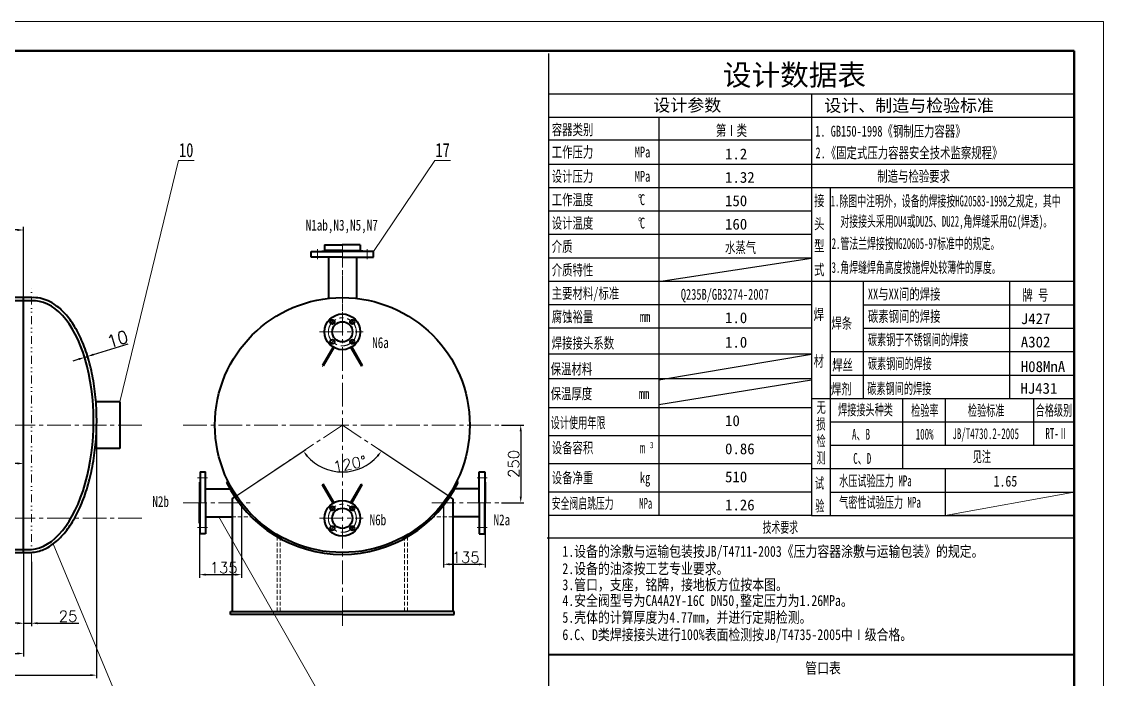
# Model space of a CAD drawing. Header units: millimetres. Extents: x 31396 to 1804389, y -22328 to 1387.
# Drawn here: x 1562817 to 1566298, y -8791 to -6674 of the extents above; entities that cross this region are included whole.
import ezdxf
from ezdxf.enums import TextEntityAlignment as Align

# ---------------------------------------------------------------- set-up
doc = ezdxf.new("R2010")
doc.units = ezdxf.units.MM
for name, pattern in [('CENTER2', [28.575, 19.05, -3.175, 3.175, -3.175]), ('DIVIDE', [31.75, 12.7, -6.35, 0, -6.35, 0, -6.35]), ('HIDDEN2', [4.7625, 3.175, -1.5875])]:
    doc.linetypes.add(name, pattern=pattern)
doc.layers.get('Defpoints').update_dxf_attribs({"lineweight": 18})
doc.layers.add('DIM', color=6, linetype='Continuous')
doc.layers.add('TITLE', color=12, linetype='Continuous')
doc.styles.add('H1', font='', dxfattribs={"height": 45})
doc.styles.get("Standard").update_dxf_attribs({"font": 'txt', "bigfont": 'gbcbig.shx'})
doc.styles.get('H1').set_extended_font_data('SimSun')
doc.dimstyles.new('35基本式样', dxfattribs={"dimtxt": 40, "dimasz": 40, "dimexe": 10, "dimexo": 0, "dimgap": 5, "dimtad": 1, "dimdec": 0, "dimdsep": 46, "dimtxsty": 'Standard', "dimcen": 0, "dimclrd": 1, "dimclre": 1, "dimclrt": 1, "dimadec": 0, "dimazin": 0, "dimtfac": 1, "dimtdec": 0, "dimtmove": 0, "dimatfit": 3, "dimfxl": 10, "dimarcsym": 0})

# ---------------------------------------------------------------- blocks, each defined once
blk = doc.blocks.new('*D35')
at = {"color": 1, "lineweight": -2, "transparency": 16777216}
for p, q in [((1561423.3, -8382.4), (1561423.3, -8717.4)), ((1562823.3, -8372.4), (1562823.3, -8717.4)), ((1561443.3, -8707.4), (1562803.3, -8707.4))]:
    blk.add_line(p, q, dxfattribs=at)
at = {"color": 1, "lineweight": 20, "transparency": 16777216}
for points in [[(1561443.3, -8704), (1561443.3, -8710.7), (1561423.3, -8707.4)], [(1562803.3, -8704), (1562803.3, -8710.7), (1562823.3, -8707.4)]]:
    blk.add_solid(points, dxfattribs=at)
at = {"layer": 'Defpoints', "color": 0, "lineweight": 20, "transparency": 16777216}
for p in [(1561423.3, -8382.4), (1562823.3, -8372.4), (1562823.3, -8707.4)]:
    blk.add_point(p, dxfattribs=at)
at = {"color": 1, "lineweight": 20, "transparency": 16777216, "insert": (1562150.6, -8684.9), "char_height": 35, "attachment_point": 5}
blk.add_mtext('1400', dxfattribs=at)
blk = doc.blocks.new('*D37')
at = {"color": 1, "lineweight": -2, "transparency": 16777216}
for p, q in [((1562823.3, -8419), (1562823.3, -8620)), ((1562848.3, -8412.1), (1562848.3, -8620)), ((1562803.3, -8610), (1562783.3, -8610)), ((1562823.3, -8610), (1562848.3, -8610)), ((1562868.3, -8610), (1563000.8, -8610))]:
    blk.add_line(p, q, dxfattribs=at)
at = {"color": 1, "lineweight": 20, "transparency": 16777216}
for points in [[(1562803.3, -8606.6), (1562803.3, -8613.3), (1562823.3, -8610)], [(1562868.3, -8606.6), (1562868.3, -8613.3), (1562848.3, -8610)]]:
    blk.add_solid(points, dxfattribs=at)
at = {"layer": 'Defpoints', "color": 0, "lineweight": 20, "transparency": 16777216}
for p in [(1562823.3, -8419), (1562848.3, -8412.1), (1562848.3, -8610)]:
    blk.add_point(p, dxfattribs=at)
at = {"color": 1, "lineweight": 20, "transparency": 16777216, "insert": (1562966.6, -8587.5), "char_height": 35, "attachment_point": 5}
blk.add_mtext('25', dxfattribs=at)
blk = doc.blocks.new('*D44')
at = {"color": 1, "lineweight": -2, "transparency": 16777216}
for p, q in [((1562623.3, -7389.4), (1562623.3, -7334.7)), ((1562823.3, -7562.4), (1562823.3, -7334.7)), ((1562803.3, -7344.7), (1562643.3, -7344.7))]:
    blk.add_line(p, q, dxfattribs=at)
at = {"color": 1, "lineweight": 20, "transparency": 16777216}
for points in [[(1562643.3, -7341.4), (1562643.3, -7348.1), (1562623.3, -7344.7)], [(1562803.3, -7341.4), (1562803.3, -7348.1), (1562823.3, -7344.7)]]:
    blk.add_solid(points, dxfattribs=at)
at = {"layer": 'Defpoints', "color": 0, "lineweight": 20, "transparency": 16777216}
for p in [(1562623.3, -7344.7), (1562623.3, -7389.4), (1562823.3, -7562.4)]:
    blk.add_point(p, dxfattribs=at)
at = {"color": 1, "lineweight": 20, "transparency": 16777216, "insert": (1562714.1, -7322.2), "char_height": 35, "attachment_point": 5}
blk.add_mtext('200', dxfattribs=at)
blk = doc.blocks.new('*D48')
at = {"color": 1, "lineweight": -2, "transparency": 16777216}
for p, q in [((1563503.1, -8203.3), (1563731.8, -8050.7)), ((1564195.1, -8203.3), (1563966.4, -8050.7))]:
    blk.add_line(p, q, dxfattribs=at)
blk.add_arc((1563849.1, -7972.4), 151, 221.3166, 318.6834, dxfattribs=at)
at = {"color": 1, "lineweight": 20, "transparency": 16777216}
for points in [[(1563733, -8074.1), (1563738.3, -8070), (1563723.5, -8056.2)], [(1563959.9, -8070), (1563965.2, -8074.1), (1563974.7, -8056.2)]]:
    blk.add_solid(points, dxfattribs=at)
at = {"layer": 'Defpoints', "color": 0, "lineweight": 20, "transparency": 16777216}
for p in [(1563800.5, -8115.4), (1563494.1, -8209.3), (1563503.1, -8203.3), (1564195.1, -8203.3), (1564204.1, -8209.3)]:
    blk.add_point(p, dxfattribs=at)
at = {"color": 1, "lineweight": 20, "transparency": 16777216, "insert": (1563873.2, -8097.6), "char_height": 35, "attachment_point": 5, "rotation": 10.8986}
blk.add_mtext('120°', dxfattribs=at)
blk = doc.blocks.new('*D49')
at = {"color": 1, "lineweight": -2, "transparency": 16777216}
for p, q in [((1564361.6, -7972.4), (1564433, -7972.4)), ((1564423, -7992.4), (1564423, -8202.4)), ((1564361.6, -8222.4), (1564433, -8222.4))]:
    blk.add_line(p, q, dxfattribs=at)
at = {"color": 1, "lineweight": 20, "transparency": 16777216}
for points in [[(1564419.7, -7992.4), (1564426.4, -7992.4), (1564423, -7972.4)], [(1564419.7, -8202.4), (1564426.4, -8202.4), (1564423, -8222.4)]]:
    blk.add_solid(points, dxfattribs=at)
at = {"layer": 'Defpoints', "color": 0, "lineweight": 20, "transparency": 16777216}
for p in [(1564361.6, -7972.4), (1564361.6, -8222.4), (1564423, -8222.4)]:
    blk.add_point(p, dxfattribs=at)
at = {"color": 1, "lineweight": 20, "transparency": 16777216, "insert": (1564400.5, -8097.4), "char_height": 35, "attachment_point": 5, "rotation": 90}
blk.add_mtext('250', dxfattribs=at)
blk = doc.blocks.new('*D50')
at = {"color": 1, "lineweight": -2, "transparency": 16777216}
for p, q in [((1562763.3, -8095.9), (1562617.1, -8095.9)), ((1562763.3, -8163), (1562763.3, -8085.9)), ((1562803.3, -8095.9), (1562783.3, -8095.9)), ((1562823.3, -8163), (1562823.3, -8085.9))]:
    blk.add_line(p, q, dxfattribs=at)
at = {"color": 1, "lineweight": 20, "transparency": 16777216}
for points in [[(1562783.3, -8092.6), (1562783.3, -8099.2), (1562763.3, -8095.9)], [(1562803.3, -8092.6), (1562803.3, -8099.2), (1562823.3, -8095.9)]]:
    blk.add_solid(points, dxfattribs=at)
at = {"layer": 'Defpoints', "color": 0, "lineweight": 20, "transparency": 16777216}
for p in [(1562823.3, -8095.9), (1562763.3, -8163), (1562823.3, -8163)]:
    blk.add_point(p, dxfattribs=at)
at = {"color": 1, "lineweight": 20, "transparency": 16777216, "insert": (1562648.3, -8073.4), "char_height": 35, "attachment_point": 5}
blk.add_mtext('60', dxfattribs=at)
blk = doc.blocks.new('*D55')
at = {"color": 1, "lineweight": -2, "transparency": 16777216}
for p, q in [((1564174.1, -8222.4), (1564174.1, -8430.3)), ((1564309.1, -8222.4), (1564309.1, -8430.3)), ((1564194.1, -8420.3), (1564289.1, -8420.3))]:
    blk.add_line(p, q, dxfattribs=at)
at = {"color": 1, "lineweight": 20, "transparency": 16777216}
for points in [[(1564194.1, -8416.9), (1564194.1, -8423.6), (1564174.1, -8420.3)], [(1564289.1, -8416.9), (1564289.1, -8423.6), (1564309.1, -8420.3)]]:
    blk.add_solid(points, dxfattribs=at)
at = {"layer": 'Defpoints', "color": 0, "lineweight": 20, "transparency": 16777216}
for p in [(1564174.1, -8222.4), (1564309.1, -8222.4), (1564309.1, -8420.3)]:
    blk.add_point(p, dxfattribs=at)
at = {"color": 1, "lineweight": 20, "transparency": 16777216, "insert": (1564245.9, -8397.8), "char_height": 35, "attachment_point": 5}
blk.add_mtext('135', dxfattribs=at)
blk = doc.blocks.new('*D56')
at = {"color": 1, "lineweight": -2, "transparency": 16777216}
for p, q in [((1563389.1, -8222.4), (1563389.1, -8463.7)), ((1563524.2, -8222.4), (1563524.2, -8463.7)), ((1563409.1, -8453.7), (1563504.2, -8453.7))]:
    blk.add_line(p, q, dxfattribs=at)
at = {"color": 1, "lineweight": 20, "transparency": 16777216}
for points in [[(1563409.1, -8450.3), (1563409.1, -8457), (1563389.1, -8453.7)], [(1563504.2, -8450.3), (1563504.2, -8457), (1563524.2, -8453.7)]]:
    blk.add_solid(points, dxfattribs=at)
at = {"layer": 'Defpoints', "color": 0, "lineweight": 20, "transparency": 16777216}
for p in [(1563389.1, -8222.4), (1563524.2, -8222.4), (1563524.2, -8453.7)]:
    blk.add_point(p, dxfattribs=at)
at = {"color": 1, "lineweight": 20, "transparency": 16777216, "insert": (1563467.2, -8431.2), "char_height": 35, "attachment_point": 5}
blk.add_mtext('135', dxfattribs=at)
blk = doc.blocks.new('*D57')
at = {"color": 1, "lineweight": -2, "transparency": 16777216}
for p, q in [((1563048.4, -7745.6), (1563159.9, -7711)), ((1563000.7, -7760.5), (1562981.6, -7766.4)), ((1563019.4, -7753.4), (1563022.8, -7764.1)), ((1563019.8, -7754.5), (1563029.3, -7751.6)), ((1563029, -7750.4), (1563032.3, -7761.1))]:
    blk.add_line(p, q, dxfattribs=at)
at = {"color": 1, "lineweight": 20, "transparency": 16777216}
for points in [[(1562999.7, -7757.3), (1563001.7, -7763.7), (1563019.8, -7754.5)], [(1563047.5, -7742.5), (1563049.4, -7748.8), (1563029.3, -7751.6)]]:
    blk.add_solid(points, dxfattribs=at)
at = {"layer": 'Defpoints', "color": 0, "lineweight": 20, "transparency": 16777216}
for p in [(1563019.4, -7753.4), (1563029, -7750.4), (1563029.3, -7751.6)]:
    blk.add_point(p, dxfattribs=at)
at = {"color": 1, "lineweight": 20, "transparency": 16777216, "insert": (1563125.4, -7695.6), "char_height": 40, "attachment_point": 5, "rotation": 17.2565}
blk.add_mtext('10', dxfattribs=at)
blk = doc.blocks.new('*D71')
at = {"color": 1, "lineweight": -2, "transparency": 16777216}
for p, q in [((1563058.4, -7972.4), (1563058.4, -8787.1)), ((1561138.3, -8322.4), (1561138.3, -8787.1)), ((1561158.3, -8777.1), (1563038.4, -8777.1))]:
    blk.add_line(p, q, dxfattribs=at)
at = {"color": 1, "lineweight": 20, "transparency": 16777216}
for points in [[(1561158.3, -8773.7), (1561158.3, -8780.4), (1561138.3, -8777.1)], [(1563038.4, -8773.7), (1563038.4, -8780.4), (1563058.4, -8777.1)]]:
    blk.add_solid(points, dxfattribs=at)
at = {"layer": 'Defpoints', "color": 0, "lineweight": 20, "transparency": 16777216}
for p in [(1563058.4, -7972.4), (1561138.3, -8322.4), (1563058.4, -8777.1)]:
    blk.add_point(p, dxfattribs=at)
at = {"color": 1, "lineweight": 20, "transparency": 16777216, "insert": (1562154.1, -8753.6), "char_height": 35, "attachment_point": 5}
blk.add_mtext('～1920', dxfattribs=at)

msp = doc.modelspace()

# ---------------------------------------------------------------- linework, layer by layer
at = {"color": 1, "lineweight": 20}
for p, q in [((1563133.3, -7897.4), (1563321.4, -7120.7)), ((1563321.4, -7120.7), (1563371.9, -7120.7)), ((1563949.1, -7414.4), (1564146.6, -7120.7)), ((1564146.6, -7120.7), (1564197.1, -7120.7)), ((1565789, -8263.2), (1566203.8, -8187.9)), ((1563451.6, -8267.4), (1563801.3, -8882.5)), ((1562918.9, -8354.6), (1563138.5, -8882.5))]:
    msp.add_line(p, q, dxfattribs=at)
at = {"color": 1, "linetype": 'CENTER2', "lineweight": 20, "ltscale": 4}
for p, q in [((1563769.1, -7406), (1563769.1, -7438.7)), ((1563849.1, -7389.4), (1563849.1, -7632.1)), ((1563929.1, -7406), (1563929.1, -7438.7)), ((1563849.1, -8598.2), (1563849.1, -7474.5)), ((1563823.7, -7646.9), (1563809.8, -7633.1)), ((1563874.6, -7646.9), (1563888.4, -7633.1)), ((1563775.7, -7672.4), (1563915.5, -7672.4)), ((1563823.7, -7697.8), (1563809.8, -7711.6)), ((1563874.6, -7697.8), (1563888.4, -7711.6)), ((1563204, -7972.4), (1561091.5, -7972.4)), ((1563336.7, -7972.4), (1564361.6, -7972.4)), ((1563503.1, -8203.3), (1563849.1, -7972.4)), ((1564195.1, -8203.3), (1563849.1, -7972.4)), ((1563382.8, -8142.4), (1563415.4, -8142.4)), ((1564315.5, -8142.4), (1564282.8, -8142.4)), ((1563494.1, -8572.4), (1563494.1, -8209.3)), ((1564204.1, -8572.4), (1564204.1, -8209.3)), ((1563336.7, -8222.4), (1563558.7, -8222.4)), ((1563823.7, -8246.9), (1563809.8, -8233.1)), ((1563874.6, -8246.9), (1563888.4, -8233.1)), ((1564136.7, -8222.4), (1564361.6, -8222.4)), ((1563204, -8272.4), (1561091.5, -8272.4)), ((1563775.7, -8272.4), (1563915.5, -8272.4)), ((1563382.8, -8302.4), (1563415.4, -8302.4)), ((1563823.7, -8297.8), (1563809.8, -8311.6)), ((1563874.6, -8297.8), (1563888.4, -8311.6)), ((1564315.5, -8302.4), (1564282.8, -8302.4)), ((1563849.1, -8618.8), (1563849.1, -8526.6))]:
    msp.add_line(p, q, dxfattribs=at)
at = {"lineweight": 40}
for p, q in [((1563783.1, -7412.4), (1563849.1, -7412.4)), ((1563783.1, -7412.4), (1563783.1, -7414.4)), ((1563791.6, -7392.4), (1563849.1, -7392.4)), ((1563791.6, -7392.4), (1563791.6, -7410.4)), ((1563849.1, -7410.4), (1563791.6, -7410.4)), ((1563816.6, -7410.4), (1563816.6, -7412.4)), ((1563849.1, -7412.4), (1563816.6, -7412.4)), ((1563849.1, -7412.4), (1563816.6, -7412.4)), ((1563906.6, -7392.4), (1563849.1, -7392.4)), ((1563849.1, -7410.4), (1563906.6, -7410.4)), ((1563915.1, -7412.4), (1563849.1, -7412.4)), ((1563849.1, -7412.4), (1563881.6, -7412.4)), ((1563849.1, -7412.4), (1563881.6, -7412.4)), ((1563881.6, -7410.4), (1563881.6, -7412.4)), ((1563906.6, -7392.4), (1563906.6, -7410.4)), ((1563915.1, -7412.4), (1563915.1, -7414.4)), ((1563749.1, -7414.4), (1563849.1, -7414.4)), ((1563749.1, -7432.4), (1563749.1, -7414.4)), ((1563849.1, -7432.4), (1563749.1, -7432.4)), ((1563804.1, -7432.4), (1563804.1, -7564.8)), ((1563949.1, -7414.4), (1563849.1, -7414.4)), ((1563849.1, -7432.4), (1563949.1, -7432.4)), ((1563894.1, -7432.4), (1563894.1, -7564.8)), ((1563949.1, -7432.4), (1563949.1, -7414.4)), ((1562848.3, -7562.4), (1562668.3, -7562.4)), ((1562848.3, -7572.4), (1562668.3, -7572.4)), ((1562823.3, -8382.4), (1562823.3, -7562.4)), ((1563819.1, -7721.4), (1563785, -7780.3)), ((1563821.7, -7722.9), (1563787.6, -7781.9)), ((1563876.6, -7722.9), (1563910.6, -7781.9)), ((1563879.2, -7721.4), (1563913.2, -7780.3)), ((1563785, -7780.3), (1563787.6, -7781.9)), ((1563913.2, -7780.3), (1563910.6, -7781.9)), ((1563133.3, -7897.4), (1563056.4, -7897.4)), ((1563133.3, -7897.4), (1563133.3, -8047.4)), ((1563133.3, -8047.4), (1563053, -8047.4)), ((1563391.1, -8122.4), (1563391.1, -8222.4)), ((1563391.1, -8122.4), (1563409.1, -8122.4)), ((1563409.1, -8222.4), (1563409.1, -8122.4)), ((1564289.1, -8222.4), (1564289.1, -8122.4)), ((1564289.1, -8122.4), (1564307.1, -8122.4)), ((1564307.1, -8122.4), (1564307.1, -8222.4)), ((1563389.1, -8156.4), (1563389.1, -8222.4)), ((1563389.1, -8156.4), (1563391.1, -8156.4)), ((1563409.1, -8177.4), (1563487.1, -8177.4)), ((1563476.5, -8157.2), (1563481.8, -8154.6)), ((1563785, -8164.4), (1563787.6, -8162.8)), ((1563819.1, -8223.3), (1563785, -8164.4)), ((1563821.7, -8221.8), (1563787.6, -8162.8)), ((1563876.6, -8221.8), (1563910.6, -8162.8)), ((1563879.2, -8223.3), (1563913.2, -8164.4)), ((1563913.2, -8164.4), (1563910.6, -8162.8)), ((1564289.1, -8177.4), (1564211.1, -8177.4)), ((1564221.8, -8157.2), (1564216.4, -8154.6)), ((1564309.1, -8156.4), (1564307.1, -8156.4)), ((1564309.1, -8156.4), (1564309.1, -8222.4)), ((1563494.1, -8209.3), (1563503.1, -8203.3)), ((1563494.1, -8209.3), (1563494.1, -8572.4)), ((1564204.1, -8209.3), (1564195.1, -8203.3)), ((1564204.1, -8209.3), (1564204.1, -8572.4)), ((1563389.1, -8288.4), (1563389.1, -8222.4)), ((1563391.1, -8322.4), (1563391.1, -8222.4)), ((1563409.1, -8222.4), (1563409.1, -8322.4)), ((1564289.1, -8222.4), (1564289.1, -8322.4)), ((1564307.1, -8322.4), (1564307.1, -8222.4)), ((1564309.1, -8288.4), (1564309.1, -8222.4)), ((1563409.1, -8267.4), (1563494.1, -8267.4)), ((1564289.1, -8267.4), (1564204.1, -8267.4)), ((1563389.1, -8288.4), (1563391.1, -8288.4)), ((1564309.1, -8288.4), (1564307.1, -8288.4)), ((1563409.1, -8322.4), (1563391.1, -8322.4)), ((1564289.1, -8322.4), (1564307.1, -8322.4)), ((1562123.3, -8372.4), (1562848.3, -8372.4)), ((1562123.3, -8382.4), (1562848.3, -8382.4)), ((1563489.1, -8572.4), (1563849.1, -8572.4)), ((1563489.1, -8582.4), (1563489.1, -8572.4)), ((1563849.1, -8582.4), (1563489.1, -8582.4)), ((1564209.1, -8572.4), (1563849.1, -8572.4)), ((1563849.1, -8582.4), (1564209.1, -8582.4)), ((1564209.1, -8582.4), (1564209.1, -8572.4))]:
    msp.add_line(p, q, dxfattribs=at)
at = {"color": 1, "linetype": 'DIVIDE', "lineweight": 20, "ltscale": 2}
msp.add_line((1562848.3, -8412.1), (1562848.3, -7523.4), dxfattribs=at)
at = {"color": 1, "linetype": 'HIDDEN2', "lineweight": 20, "ltscale": 4}
for p, q in [((1563494.1, -8267.4), (1563555.8, -8267.4)), ((1564204.1, -8267.4), (1564142.4, -8267.4)), ((1563639.1, -8572.4), (1563639.1, -8331.5)), ((1563649.1, -8572.4), (1563649.1, -8337.1)), ((1564049.1, -8572.4), (1564049.1, -8337.1)), ((1564059.1, -8572.4), (1564059.1, -8331.5))]:
    msp.add_line(p, q, dxfattribs=at)
at = {"color": 1, "lineweight": 40}
msp.add_line((1564512.8, -8710.5), (1566203.8, -8710.5), dxfattribs=at)
at = {"lineweight": 40}
for centre, radius in [((1563849.1, -7972.4), 410), ((1563849.1, -7672.4), 57.5), ((1563817.2, -7640.5), 7), ((1563849.1, -7672.4), 32.5), ((1563881, -7640.5), 7), ((1563817.2, -7704.3), 7), ((1563881, -7704.3), 7), ((1563849.1, -8272.4), 57.5), ((1563817.2, -8240.5), 7), ((1563849.1, -8272.4), 32.5), ((1563881, -8240.5), 7), ((1563817.2, -8304.3), 7), ((1563881, -8304.3), 7)]:
    msp.add_circle(centre, radius, dxfattribs=at)
at = {"color": 1, "linetype": 'CENTER2', "lineweight": 20, "ltscale": 4}
for centre in [(1563849.1, -7672.4), (1563849.1, -8272.4)]:
    msp.add_circle(centre, 45.1, dxfattribs=at)
at = {"lineweight": 40}
for start, end in [(206.3859, 270), (270, 333.6141)]:
    msp.add_arc((1563849.1, -7972.4), 416, start, end, dxfattribs=at)
msp.add_ellipse((1562848.3, -7972.5), major_axis=(9, 400.1), ratio=0.499984, start_param=3.186645, end_param=6.328238, dxfattribs=at)
msp.add_open_spline([(1562848.3, -8382.3), (1562855.5, -8381.9), (1562862, -8380.9), (1562874.9, -8377.7), (1562881.3, -8375.6), (1562893.9, -8370.2), (1562900.1, -8367), (1562918.5, -8355.7), (1562930.3, -8346.1), (1562952.9, -8323.2), (1562963.5, -8309.8), (1562983.5, -8279.8), (1562992.8, -8263.1), (1563009.7, -8227), (1563017.4, -8207.5), (1563030.9, -8166.4), (1563036.7, -8144.7), (1563046.4, -8099.8), (1563050.3, -8076.5), (1563055.8, -8029.3), (1563057.6, -8005.2), (1563058.9, -7957), (1563058.5, -7932.8), (1563055.5, -7885.2), (1563052.9, -7861.7), (1563045.7, -7816.1), (1563041.1, -7794), (1563029.8, -7751.8), (1563023.3, -7731.7), (1563008.3, -7694.3), (1563000, -7676.9), (1562981.7, -7645.4), (1562971.8, -7631.2), (1562950.6, -7606.5), (1562939.3, -7595.9), (1562919.4, -7581.6), (1562911.1, -7576.7), (1562894, -7569.1), (1562885.2, -7566.2), (1562867.5, -7562.8), (1562858.5, -7562.1), (1562848.9, -7562.6), (1562848.3, -7562.6), (1562847.6, -7562.7)], degree=3, knots=[3.186645, 3.186645, 3.186645, 3.186645, 3.275374, 3.275374, 3.364103, 3.364103, 3.452832, 3.452832, 3.631419, 3.631419, 3.810006, 3.810006, 3.988593, 3.988593, 4.16718, 4.16718, 4.345766, 4.345766, 4.524353, 4.524353, 4.70294, 4.70294, 4.881527, 4.881527, 5.060114, 5.060114, 5.2387, 5.2387, 5.417287, 5.417287, 5.595874, 5.595874, 5.774461, 5.774461, 5.953048, 5.953048, 6.075193, 6.075193, 6.197339, 6.197339, 6.319484, 6.319484, 6.328238, 6.328238, 6.328238, 6.328238], dxfattribs=at)
at = {"layer": 'DIM', "color": 1}
msp.add_line((1566203.8, -6908), (1564512.7, -6908), dxfattribs=at)
at = {"layer": 'TITLE', "color": 1, "lineweight": 13}
for q in [(1560714.2, -6674.3), (1566297.8, -10622.3)]:
    msp.add_line((1566297.8, -6674.3), q, dxfattribs=at)
at = {"layer": 'TITLE', "color": 1, "lineweight": 50}
for q in [(1560949.2, -6768.3), (1566203.8, -10528.3)]:
    msp.add_line((1566203.8, -6768.3), q, dxfattribs=at)
at = {"layer": 'TITLE', "color": 1}
for p, q in [((1564512.8, -6776.4), (1564512.8, -9396.5)), ((1565358.2, -6908), (1565358.2, -8263.2)), ((1566203.8, -6983.2), (1564512.7, -6983.2)), ((1564867.5, -6983.2), (1564867.5, -8263.2)), ((1565358.2, -7055.5), (1564512.7, -7055.5)), ((1565358.2, -7133.8), (1564512.7, -7133.8)), ((1566203.8, -7133.8), (1565358.2, -7133.8)), ((1566203.8, -7209.1), (1564512.7, -7209.1)), ((1565418.3, -7209.1), (1565418.3, -7886.7)), ((1565358.2, -7284.4), (1564512.7, -7284.4)), ((1565358.2, -7359.7), (1564512.7, -7359.7)), ((1565358.2, -7435), (1564512.7, -7435)), ((1564867.5, -7510.3), (1565358.2, -7435)), ((1566203.8, -7510.3), (1564512.7, -7510.3)), ((1565525.1, -7510), (1565525.1, -7886.7)), ((1565996.6, -7886.7), (1565996.6, -7510)), ((1565358.2, -7585.6), (1564512.7, -7585.6)), ((1565525.1, -7585.6), (1566203.8, -7585.6)), ((1565358.2, -7660.8), (1564512.7, -7660.8)), ((1565525.1, -7660.8), (1566203.8, -7660.8)), ((1565358.2, -7743.8), (1564512.7, -7743.8)), ((1564867.5, -7826.7), (1565358.2, -7743.8)), ((1565418.3, -7736.1), (1566203.8, -7736.1)), ((1565358.2, -7823.5), (1564512.7, -7823.5)), ((1564867.5, -7906.4), (1565358.2, -7826.7)), ((1565418.3, -7811.4), (1566203.8, -7811.4)), ((1565358.2, -7886.7), (1566203.8, -7886.7)), ((1565418.3, -7886.7), (1565418.3, -8263.2)), ((1565651, -7886.7), (1565651, -8112.6)), ((1565789, -7886.7), (1565789, -8037.3)), ((1566072.6, -7886.7), (1566072.6, -8037.3)), ((1565358.2, -7916.9), (1564512.7, -7916.9)), ((1565418.3, -7962), (1566203.8, -7962)), ((1565358.2, -8007.2), (1564512.7, -8007.2)), ((1565418.3, -8037.3), (1566203.8, -8037.3)), ((1565358.2, -8097.6), (1564512.7, -8097.6)), ((1565358.2, -8112.6), (1566203.8, -8112.6)), ((1565789, -8112.6), (1565789, -8263.2)), ((1565358.2, -8187.9), (1564512.7, -8187.9)), ((1565418.3, -8187.9), (1566203.8, -8187.9)), ((1565358.2, -8263.2), (1564512.7, -8263.2)), ((1565358.2, -8263.2), (1566203.8, -8263.2)), ((1566203.8, -8263.2), (1565811.1, -8263.2)), ((1566199.7, -8336.4), (1564508.6, -8336.4))]:
    msp.add_line(p, q, dxfattribs=at)

# ---------------------------------------------------------------- texts
at = {"color": 1, "lineweight": 40, "style": 'H1'}
for s, height, p in [('设计数据表', 67.5, (1565073.6, -6879.7)), ('设计参数', 40, (1564849.8, -6963.2)), ('设计、制造与检验标准', 40, (1565400, -6964.1)), ('1.2', 35, (1565080.4, -7117.5)), ('1.32', 35, (1565080.4, -7192.8)), ('150', 35, (1565080.4, -7268.1)), ('160', 35, (1565080.4, -7343.4)), ('1.0', 35, (1565080.4, -7644.5)), ('J427', 35, (1566032.1, -7647.5)), ('1.0', 35, (1565080.4, -7723.3)), ('A302', 35, (1566032.1, -7722.6)), ('H08MnA', 35, (1566032.1, -7801.7)), ('HJ431', 35, (1566030.6, -7871.6)), ('10', 35, (1565080.4, -7975.8)), ('0.86', 35, (1565080.4, -8066.2)), ('510', 35, (1565080.4, -8156.5)), ('1.26', 35, (1565080.4, -8246.8))]:
    msp.add_text(s, height=height, dxfattribs=at).set_placement(p)
for s, height, width, p in [('容器类别', 35, 0.7, (1564522.8, -7039.1)), ('第Ⅰ类', 35, 0.7, (1565050.9, -7041.9)), ('1. GB150-1998《钢制压力容器》', 35, 0.7, (1565370.4, -7044.2)), ('工作压力        MPa', 35, 0.7, (1564522.8, -7111.4)), ('2.《固定式压力容器安全技术监察规程》', 35, 0.7, (1565371.4, -7113.8)), ('设计压力        MPa', 35, 0.7, (1564522.8, -7189.5)), ('制造与检验要求', 35, 0.7, (1565570.3, -7189.3)), ('工作温度         C', 35, 0.7, (1564522.8, -7264.7)), ('%%D', 35, 0.7, (1564800.3, -7264.7)), ('接', 35, 0.7, (1565367, -7267.7)), ('1.除图中注明外，设备的焊接按HG20583-1998之规定，其中', 35, 0.585, (1565420.5, -7268.8)), ('设计温度         C', 35, 0.7, (1564522.8, -7340)), ('%%D', 35, 0.7, (1564800.3, -7340)), ('头', 35, 0.7, (1565367, -7342.1)), ('对接接头采用DU4或DU25、DU22,角焊缝采用G2(焊透)。', 35, 0.585, (1565451.3, -7334.2)), ('介质', 35, 0.7, (1564522.8, -7415.3)), ('水蒸气', 35, 0.7, (1565080.4, -7418.6)), ('型', 35, 0.7, (1565367, -7413)), ('2.管法兰焊接按HG20605-97标准中的规定。', 35, 0.585, (1565423.6, -7405.7)), ('3.角焊缝焊角高度按施焊处较薄件的厚度。', 35, 0.585, (1565423.4, -7482.7)), ('介质特性', 35, 0.7, (1564522.8, -7490.6)), ('式', 35, 0.7, (1565367, -7489.7)), ('主要材料/标准', 35, 0.7, (1564522.8, -7565.9)), ('Q235B/GB3274-2007', 35, 0.7, (1564938.1, -7569.2)), ('XX与XX间的焊接', 35, 0.7, (1565539.9, -7568.1)), ('牌 号', 35, 0.7, (1566037.3, -7571.8)), ('腐蚀裕量         mm', 35, 0.7, (1564522.8, -7641.2)), ('焊', 35, 0.7, (1565365.3, -7633.7)), ('焊条', 35, 0.7, (1565422.5, -7662)), ('碳素钢间的焊接', 35, 0.7, (1565539.9, -7640)), ('焊接接头系数', 35, 0.7, (1564522.8, -7726.1)), ('碳素钢于不锈钢间的焊接', 35, 0.6, (1565539.9, -7715.2)), ('材', 35, 0.7, (1565365.3, -7784.1)), ('焊丝', 35, 0.7, (1565425.2, -7796.4)), ('碳素钢间的焊接', 35, 0.6, (1565539.9, -7792)), ('保温材料', 35, 0.7, (1564519.4, -7809.2)), ('保温厚度         mm', 35, 0.7, (1564519.4, -7888.9)), ('焊剂', 35, 0.7, (1565421, -7873.7)), ('碳素钢间的焊接', 35, 0.6, (1565538.4, -7872.2)), ('无', 35, 0.6, (1565375.2, -7932.8)), ('焊接接头种类', 35, 0.6, (1565444.2, -7940.5)), ('检验率', 35, 0.6, (1565679.2, -7942.9)), ('检验标准', 35, 0.6, (1565861.9, -7942.9)), ('合格级别', 35, 0.6, (1566079.9, -7942.2)), ('设计使用年限', 35, 0.6, (1564519.4, -7982.3)), ('损', 35, 0.6, (1565374.4, -7986.6)), ('检', 35, 0.6, (1565374.9, -8040.6)), ('A、B', 35, 0.6, (1565489, -8019.6)), ('100%%%', 35, 0.6, (1565694.1, -8019)), ('JB/T4730.2-2005', 35, 0.6, (1565812.1, -8017.6)), ('RT-Ⅱ', 35, 0.6, (1566111.4, -8016.8)), ('设备容积         m', 35, 0.7, (1564522.8, -8062.9)), ('3', 20, 0.7, (1564839.1, -8046.7)), ('测', 35, 0.6, (1565374.8, -8095.4)), ('C、D', 35, 0.6, (1565492.9, -8097.2)), ('见注', 35, 0.6, (1565877.4, -8091.5)), ('设备净重         kg', 35, 0.7, (1564522.8, -8159.2)), ('试', 35, 0.6, (1565370, -8177)), ('水压试验压力 MPa', 35, 0.6, (1565447.5, -8169.3)), ('1.65', 35, 0.8, (1565944.5, -8170.3)), ('安全阀启跳压力      MPa', 35, 0.58, (1564522.8, -8241.7)), ('验', 35, 0.6, (1565370.7, -8249.7)), ('气密性试验压力 MPa', 35, 0.6, (1565447.5, -8238.5)), ('技术要求', 35, 0.58, (1565201.5, -8318.6)), ('1.设备的涂敷与运输包装按JB/T4711-2003《压力容器涂敷与运输包装》的规定。', 35, 0.8, (1564557, -8396.3)), ('2.设备的油漆按工艺专业要求。', 35, 0.8, (1564557, -8451.8)), ('3.管口，支座，铭牌，接地板方位按本图。', 35, 0.8, (1564557, -8503.6)), ('4.安全阀型号为CA4A2Y-16C DN50,整定压力为1.26MPa。', 35, 0.8, (1564557, -8554.5)), ('5.壳体的计算厚度为4.77mm，并进行定期检测。', 35, 0.8, (1564557, -8608.5)), ('6.C、D类焊接接头进行100%%%表面检测按JB/T4735-2005中Ⅰ级合格。', 35, 0.8, (1564557, -8664.2)), ('管口表', 35, 0.8, (1565338.6, -8772))]:
    msp.add_text(s, height=height, dxfattribs=dict(at, width=width)).set_placement(p)
at = {"color": 1, "lineweight": 40, "style": 'H1', "width": 0.75}
for s, height, p in [('10', 45.5, (1563346.6, -7110.2)), ('17', 45.5, (1564171.8, -7110.2)), ('N1ab,N3,N5,N7', 35, (1563847.1, -7346.5)), ('N6a', 35, (1563971.9, -7724.6)), ('N2b', 35, (1563264.4, -8235.8)), ('N6b', 35, (1563963.5, -8294.7)), ('N2a', 35, (1564362.2, -8294.7))]:
    msp.add_text(s, height=height, dxfattribs=at).set_placement(p, align=Align.CENTER)

# ---------------------------------------------------------------- dimensions: what is measured, and where the dimension line sits
at = {"lineweight": 20}
for base, p1, p2, picture, middle in [((1562623.3, -7344.7), (1562823.3, -7562.4), (1562623.3, -7389.4), '*D44', (1562714.1, -7344.7)), ((1562823.3, -8095.9), (1562763.3, -8163), (1562823.3, -8163), '*D50', (1562648.3, -8095.9)), ((1563524.2, -8453.7), (1563389.1, -8222.4), (1563524.2, -8222.4), '*D56', (1563467.2, -8453.7)), ((1564309.1, -8420.3), (1564174.1, -8222.4), (1564309.1, -8222.4), '*D55', (1564245.9, -8420.3)), ((1562823.3, -8707.4), (1561423.3, -8382.4), (1562823.3, -8372.4), '*D35', (1562150.6, -8707.4)), ((1562848.3, -8610), (1562823.3, -8419), (1562848.3, -8412.1), '*D37', (1562966.6, -8610))]:
    dim = msp.add_linear_dim(base=base, p1=p1, p2=p2, dimstyle='35基本式样', override={"dimtxt": 35, "dimasz": 20}, dxfattribs=at)
    dim.commit()
    dim.dimension.update_dxf_attribs({"geometry": picture, "text_midpoint": middle, "dimtype": 160})
for base, p1, p2, angle, override, picture, middle, dimtype in [((1563029.3, -7751.6), (1563019.4, -7753.4), (1563029, -7750.4), 17.2565, {"dimasz": 20}, '*D57', (1563132.8, -7719.4), 161), ((1564423, -8222.4), (1564361.6, -7972.4), (1564361.6, -8222.4), 90, {"dimtxt": 35, "dimasz": 20}, '*D49', (1564423, -8097.4), 160)]:
    dim = msp.add_linear_dim(base=base, p1=p1, p2=p2, angle=angle, dimstyle='35基本式样', override=override, dxfattribs=at)
    dim.commit()
    dim.dimension.update_dxf_attribs({"geometry": picture, "text_midpoint": middle, "dimtype": dimtype})
dim = msp.add_linear_dim(base=(1563058.4, -8777.1), p1=(1561138.3, -8322.4), p2=(1563058.4, -7972.4), text='～1920', dimstyle='35基本式样', override={"dimtxt": 35, "dimasz": 20}, dxfattribs=at)
dim.commit()
dim.dimension.update_dxf_attribs({"geometry": '*D71', "text_midpoint": (1562154.1, -8777.1), "dimtype": 160})
dim = msp.add_angular_dim_2l(base=(1563800.5, -8115.4), line1=((1564204.1, -8209.3), (1564195.1, -8203.3)), line2=((1563494.1, -8209.3), (1563503.1, -8203.3)), text='120°', dimstyle='35基本式样', override={"dimtxt": 35, "dimasz": 20}, dxfattribs=at)
dim.commit()
dim.dimension.update_dxf_attribs({"geometry": '*D48', "text_midpoint": (1563877.7, -8120.7), "dimtype": 162})

doc.saveas('drawing.dxf')
